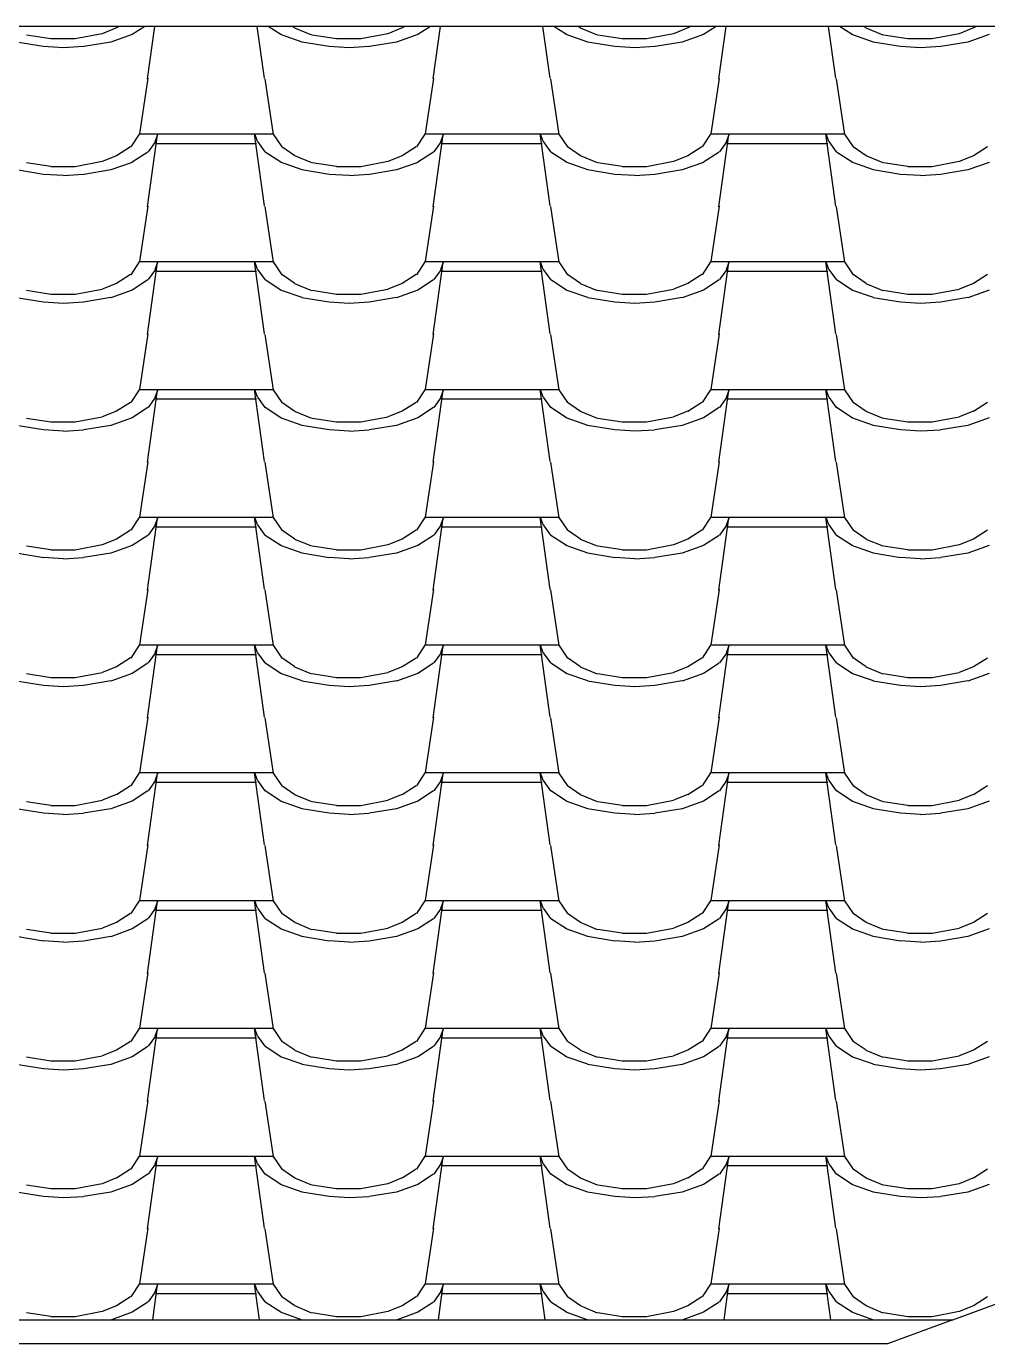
# Model space of a CAD drawing. Header units: millimetres. Extents: x 16028 to 40290, y -14212 to -8511.
# Drawn here: x 19693 to 20590, y -12014 to -10784 of the extents above; entities that cross this region are included whole.
import ezdxf

# ---------------------------------------------------------------- set-up
doc = ezdxf.new("R2010")
doc.units = ezdxf.units.MM
doc.layers.add('A-COB-___-___-EXI', color=250, linetype='Continuous', lineweight=25)

msp = doc.modelspace()

# ---------------------------------------------------------------- linework, layer by layer
at = {"layer": 'A-COB-___-___-EXI', "linetype": 'Continuous'}
for p, q in [((19715.4, -10796.2), (19692.8, -10792.6)), ((19763.5, -10791.5), (19738.1, -10796.2)), ((19776.8, -10785.9), (19763.4, -10791.3)), ((19791.4, -10792.1), (19771.4, -10799.2)), ((19779.2, -10784.5), (19776.7, -10786)), ((19803.2, -10784.5), (19791.5, -10792.1)), ((19812.3, -10784.5), (19805.5, -10833.6)), ((19914.9, -10832.9), (19908.2, -10784.5)), ((19930.2, -10792), (19918.5, -10784.5)), ((19950.1, -10799.2), (19930.1, -10792)), ((19943.3, -10786), (19941, -10784.5)), ((19959.3, -10792.7), (19943.3, -10786.2)), ((19982.1, -10796.2), (19959.5, -10792.6)), ((20030.2, -10791.5), (20004.8, -10796.2)), ((20043.5, -10785.9), (20030.1, -10791.3)), ((20058.1, -10792.1), (20038.1, -10799.2)), ((20045.9, -10784.5), (20043.4, -10786)), ((20069.9, -10784.5), (20058.2, -10792.1)), ((20079.1, -10784.5), (20072.3, -10833.5)), ((20181.6, -10832.9), (20174.9, -10784.5)), ((20196.9, -10792), (20185.2, -10784.5)), ((20216.8, -10799.2), (20196.8, -10792)), ((20210, -10786), (20207.7, -10784.5)), ((20226, -10792.7), (20210, -10786.2)), ((20248.8, -10796.2), (20226.2, -10792.6)), ((20296.9, -10791.5), (20271.5, -10796.2)), ((20310.2, -10785.9), (20296.8, -10791.3)), ((20324.8, -10792.1), (20304.8, -10799.2)), ((20312.6, -10784.5), (20310.1, -10786)), ((20336.6, -10784.5), (20324.9, -10792.1)), ((20345.8, -10784.5), (20339, -10833.5)), ((20448.3, -10832.9), (20441.6, -10784.5)), ((20463.6, -10792), (20451.9, -10784.5)), ((20483.5, -10799.2), (20463.5, -10792)), ((20476.7, -10786), (20474.4, -10784.5)), ((20492.7, -10792.7), (20476.7, -10786.2)), ((20515.5, -10796.2), (20492.9, -10792.6)), ((20563.6, -10791.5), (20538.2, -10796.2)), ((20576.9, -10785.9), (20563.5, -10791.3)), ((20591.5, -10792.1), (20571.5, -10799.2)), ((20579.3, -10784.5), (20576.8, -10786)), ((19708.6, -10803.4), (19683.3, -10799.2)), ((19727.4, -10804.5), (19708.7, -10803.3)), ((19738.1, -10796.2), (19715.4, -10796.2)), ((19746.1, -10803.4), (19727.4, -10804.6)), ((19771.5, -10799.2), (19746.2, -10803.3)), ((19975.3, -10803.4), (19950, -10799.2)), ((19994.1, -10804.5), (19975.4, -10803.3)), ((20004.8, -10796.2), (19982.1, -10796.2)), ((20012.8, -10803.4), (19994.1, -10804.6)), ((20038.2, -10799.2), (20012.9, -10803.3)), ((20242, -10803.4), (20216.7, -10799.2)), ((20260.8, -10804.5), (20242.1, -10803.3)), ((20271.5, -10796.2), (20248.8, -10796.2)), ((20279.5, -10803.4), (20260.8, -10804.6)), ((20304.9, -10799.2), (20279.6, -10803.3)), ((20508.7, -10803.4), (20483.4, -10799.2)), ((20527.5, -10804.5), (20508.8, -10803.3)), ((20538.2, -10796.2), (20515.5, -10796.2)), ((20546.2, -10803.4), (20527.5, -10804.6)), ((20571.6, -10799.2), (20546.3, -10803.3)), ((19806.2, -10832.9), (19798.2, -10884.8)), ((19923.5, -10885.3), (19915.5, -10833.4)), ((20072.9, -10833), (20064.9, -10884.8)), ((20190.2, -10885.3), (20182.2, -10833.4)), ((20339.6, -10833), (20331.6, -10884.9)), ((20456.9, -10885.3), (20448.9, -10833.4)), ((19798.1, -10885.1), (19790.1, -10897)), ((19815.4, -10885.1), (19798.1, -10885.1)), ((19814.9, -10885.4), (19805.5, -10952.8)), ((19813.1, -10892), (19806.4, -10901.6)), ((19815.3, -10885.1), (19812.7, -10892.2)), ((19914.9, -10952.1), (19905.6, -10884.7)), ((19908.6, -10892.1), (19905.9, -10884.9)), ((19923.4, -10885.1), (19906.1, -10885.1)), ((19915.5, -10901.6), (19908.8, -10892.1)), ((19931.5, -10897), (19923.5, -10885.1)), ((20064.8, -10885.1), (20056.8, -10897)), ((20082.1, -10885.1), (20064.8, -10885.1)), ((20081.6, -10885.4), (20072.3, -10952.8)), ((20079.8, -10892), (20073.1, -10901.6)), ((20082, -10885.1), (20079.4, -10892.2)), ((20181.6, -10952.1), (20172.3, -10884.8)), ((20175.3, -10892.1), (20172.6, -10884.9)), ((20190.1, -10885.1), (20172.8, -10885.1)), ((20182.2, -10901.6), (20175.5, -10892.1)), ((20198.1, -10897), (20190.1, -10885.1)), ((20331.5, -10885.1), (20323.5, -10897)), ((20348.8, -10885.1), (20331.5, -10885.1)), ((20348.3, -10885.4), (20339, -10952.8)), ((20346.5, -10892), (20339.8, -10901.6)), ((20348.7, -10885.1), (20346.1, -10892.2)), ((20448.3, -10952.2), (20439, -10884.8)), ((20442, -10892.1), (20439.4, -10884.9)), ((20456.8, -10885.1), (20439.5, -10885.1)), ((20448.9, -10901.6), (20442.2, -10892.1)), ((20464.8, -10897), (20456.8, -10885.1)), ((19776.8, -10905.2), (19763.4, -10910.5)), ((19790, -10896.9), (19776.7, -10905.3)), ((19806.2, -10901.8), (19791.5, -10911.3)), ((19930.2, -10911.3), (19915.5, -10901.8)), ((19943.3, -10905.3), (19931.3, -10897)), ((19959.3, -10912), (19943.3, -10905.4)), ((20043.5, -10905.2), (20030.1, -10910.5)), ((20056.7, -10897), (20043.4, -10905.3)), ((20072.9, -10901.8), (20058.2, -10911.3)), ((20196.9, -10911.3), (20182.2, -10901.8)), ((20210, -10905.3), (20198, -10897)), ((20226, -10912), (20210, -10905.4)), ((20310.2, -10905.2), (20296.8, -10910.6)), ((20323.4, -10897), (20310.1, -10905.3)), ((20339.6, -10901.8), (20324.9, -10911.3)), ((20463.6, -10911.3), (20448.9, -10901.8)), ((20476.7, -10905.3), (20464.7, -10897)), ((20492.7, -10912), (20476.7, -10905.4)), ((20576.9, -10905.2), (20563.5, -10910.6)), ((20590.1, -10897), (20576.8, -10905.3)), ((19708.6, -10922.7), (19683.3, -10918.5)), ((19715.5, -10915.4), (19692.8, -10911.8)), ((19738.1, -10915.5), (19715.4, -10915.5)), ((19763.5, -10910.7), (19738.1, -10915.5)), ((19771.5, -10918.4), (19746.2, -10922.6)), ((19791.4, -10911.4), (19771.4, -10918.5)), ((19950.1, -10918.4), (19930.1, -10911.3)), ((19975.3, -10922.7), (19950, -10918.5)), ((19982.1, -10915.4), (19959.5, -10911.8)), ((20004.8, -10915.5), (19982.1, -10915.5)), ((20030.2, -10910.7), (20004.8, -10915.5)), ((20038.2, -10918.4), (20012.9, -10922.6)), ((20058.1, -10911.4), (20038.1, -10918.5)), ((20216.8, -10918.4), (20196.8, -10911.3)), ((20242, -10922.7), (20216.7, -10918.5)), ((20248.8, -10915.4), (20226.2, -10911.8)), ((20271.5, -10915.5), (20248.8, -10915.5)), ((20296.9, -10910.7), (20271.5, -10915.5)), ((20304.9, -10918.4), (20279.5, -10922.6)), ((20324.8, -10911.4), (20304.8, -10918.5)), ((20483.5, -10918.4), (20463.5, -10911.3)), ((20508.7, -10922.7), (20483.4, -10918.5)), ((20515.5, -10915.4), (20492.9, -10911.9)), ((20538.2, -10915.5), (20515.5, -10915.5)), ((20563.6, -10910.7), (20538.2, -10915.5)), ((20571.6, -10918.4), (20546.2, -10922.6)), ((20591.5, -10911.4), (20571.5, -10918.5)), ((19727.4, -10923.8), (19708.7, -10922.6)), ((19746.1, -10922.7), (19727.4, -10923.9)), ((19994.1, -10923.8), (19975.4, -10922.6)), ((20012.8, -10922.7), (19994.1, -10923.9)), ((20260.8, -10923.8), (20242.1, -10922.6)), ((20279.5, -10922.7), (20260.8, -10923.9)), ((20527.5, -10923.8), (20508.8, -10922.6)), ((20546.2, -10922.7), (20527.5, -10923.9)), ((19806.2, -10952.2), (19798.2, -11004.1)), ((19923.5, -11004.6), (19915.5, -10952.7)), ((20072.9, -10952.2), (20064.9, -11004.1)), ((20190.2, -11004.6), (20182.2, -10952.7)), ((20339.6, -10952.2), (20331.6, -11004.1)), ((20456.9, -11004.6), (20448.9, -10952.7)), ((19798.1, -11004.3), (19790.1, -11016.3)), ((19815.4, -11004.4), (19798.1, -11004.4)), ((19814.9, -11004.7), (19805.5, -11072.1)), ((19815.3, -11004.4), (19812.7, -11011.5)), ((19914.9, -11071.4), (19905.6, -11004)), ((19908.6, -11011.4), (19905.9, -11004.2)), ((19923.4, -11004.4), (19906.1, -11004.4)), ((19931.5, -11016.3), (19923.5, -11004.4)), ((20064.8, -11004.3), (20056.8, -11016.3)), ((20082.1, -11004.4), (20064.8, -11004.4)), ((20081.6, -11004.7), (20072.3, -11072.1)), ((20082, -11004.4), (20079.4, -11011.5)), ((20181.6, -11071.4), (20172.3, -11004)), ((20175.3, -11011.4), (20172.6, -11004.2)), ((20190.1, -11004.4), (20172.8, -11004.4)), ((20198.2, -11016.3), (20190.1, -11004.4)), ((20331.5, -11004.3), (20323.5, -11016.3)), ((20348.8, -11004.4), (20331.5, -11004.4)), ((20348.3, -11004.7), (20339, -11072.1)), ((20348.7, -11004.4), (20346.1, -11011.5)), ((20448.3, -11071.4), (20439, -11004)), ((20442, -11011.4), (20439.4, -11004.2)), ((20456.8, -11004.4), (20439.5, -11004.4)), ((20464.8, -11016.3), (20456.8, -11004.4)), ((19790, -11016.2), (19776.7, -11024.6)), ((19813.1, -11011.3), (19806.4, -11020.8)), ((19915.5, -11020.9), (19908.9, -11011.4)), ((19943.3, -11024.6), (19931.3, -11016.2)), ((20056.7, -11016.2), (20043.4, -11024.6)), ((20079.8, -11011.3), (20073.1, -11020.8)), ((20182.2, -11020.9), (20175.5, -11011.4)), ((20210, -11024.6), (20198, -11016.2)), ((20323.4, -11016.2), (20310.1, -11024.6)), ((20346.5, -11011.3), (20339.8, -11020.9)), ((20448.9, -11020.9), (20442.2, -11011.4)), ((20476.7, -11024.6), (20464.7, -11016.2)), ((20590.1, -11016.2), (20576.8, -11024.6)), ((19776.8, -11024.4), (19763.4, -11029.8)), ((19806.2, -11021.1), (19791.5, -11030.6)), ((19930.2, -11030.6), (19915.5, -11021)), ((19959.3, -11031.3), (19943.3, -11024.7)), ((20043.5, -11024.5), (20030.1, -11029.8)), ((20072.9, -11021.1), (20058.2, -11030.6)), ((20196.9, -11030.6), (20182.2, -11021)), ((20226, -11031.3), (20210, -11024.7)), ((20310.2, -11024.5), (20296.8, -11029.8)), ((20339.6, -11021.1), (20324.9, -11030.6)), ((20463.6, -11030.6), (20448.9, -11021)), ((20492.7, -11031.3), (20476.7, -11024.7)), ((20576.9, -11024.5), (20563.5, -11029.8)), ((19708.6, -11041.9), (19683.3, -11037.8)), ((19715.5, -11034.7), (19692.8, -11031.1)), ((19738.1, -11034.8), (19715.4, -11034.8)), ((19763.5, -11030), (19738.1, -11034.8)), ((19771.5, -11037.7), (19746.1, -11041.9)), ((19791.4, -11030.6), (19771.4, -11037.8)), ((19950.1, -11037.7), (19930.1, -11030.6)), ((19975.3, -11041.9), (19950, -11037.8)), ((19982.2, -11034.7), (19959.5, -11031.1)), ((20004.8, -11034.8), (19982.1, -11034.8)), ((20030.2, -11030), (20004.8, -11034.8)), ((20038.2, -11037.7), (20012.8, -11041.9)), ((20058.1, -11030.6), (20038.1, -11037.8)), ((20216.8, -11037.7), (20196.8, -11030.6)), ((20242, -11041.9), (20216.7, -11037.8)), ((20248.9, -11034.7), (20226.2, -11031.1)), ((20271.5, -11034.8), (20248.8, -11034.8)), ((20296.9, -11030), (20271.5, -11034.8)), ((20304.9, -11037.7), (20279.5, -11041.9)), ((20324.8, -11030.6), (20304.8, -11037.8)), ((20483.5, -11037.7), (20463.5, -11030.6)), ((20508.7, -11041.9), (20483.4, -11037.8)), ((20515.6, -11034.7), (20492.9, -11031.1)), ((20538.2, -11034.8), (20515.5, -11034.8)), ((20563.5, -11030), (20538.2, -11034.8)), ((20571.6, -11037.7), (20546.2, -11041.9)), ((20591.5, -11030.6), (20571.5, -11037.8)), ((19727.4, -11043.1), (19708.7, -11041.9)), ((19746.1, -11042), (19727.4, -11043.2)), ((19994.1, -11043.1), (19975.4, -11041.9)), ((20012.8, -11042), (19994.1, -11043.2)), ((20260.8, -11043.1), (20242.1, -11041.9)), ((20279.5, -11042), (20260.8, -11043.2)), ((20527.5, -11043.1), (20508.8, -11041.9)), ((20546.2, -11042), (20527.5, -11043.2)), ((19806.2, -11071.5), (19798.2, -11123.4)), ((19923.5, -11123.9), (19915.5, -11072)), ((20072.9, -11071.5), (20064.9, -11123.4)), ((20190.2, -11123.9), (20182.2, -11072)), ((20339.6, -11071.5), (20331.6, -11123.4)), ((20456.9, -11123.9), (20448.9, -11072)), ((19798.1, -11123.6), (19790.1, -11135.5)), ((19815.4, -11123.6), (19798.1, -11123.6)), ((19814.9, -11124), (19805.5, -11191.4)), ((19815.3, -11123.6), (19812.7, -11130.8)), ((19914.9, -11190.7), (19905.6, -11123.3)), ((19908.6, -11130.6), (19905.9, -11123.5)), ((19923.4, -11123.6), (19906.1, -11123.6)), ((19931.5, -11135.6), (19923.5, -11123.7)), ((20064.8, -11123.6), (20056.8, -11135.5)), ((20082.1, -11123.6), (20064.8, -11123.6)), ((20081.6, -11124), (20072.3, -11191.4)), ((20082, -11123.6), (20079.4, -11130.8)), ((20181.6, -11190.7), (20172.3, -11123.3)), ((20175.3, -11130.6), (20172.6, -11123.5)), ((20190.1, -11123.6), (20172.8, -11123.6)), ((20198.2, -11135.6), (20190.2, -11123.7)), ((20331.5, -11123.6), (20323.5, -11135.5)), ((20348.8, -11123.6), (20331.5, -11123.6)), ((20348.3, -11124), (20339, -11191.3)), ((20348.7, -11123.6), (20346.1, -11130.8)), ((20448.3, -11190.7), (20439, -11123.3)), ((20442, -11130.6), (20439.4, -11123.5)), ((20456.8, -11123.6), (20439.5, -11123.6)), ((20464.9, -11135.6), (20456.8, -11123.7)), ((19790, -11135.5), (19776.7, -11143.8)), ((19813.1, -11130.6), (19806.4, -11140.1)), ((19915.5, -11140.2), (19908.9, -11130.6)), ((19943.3, -11143.9), (19931.3, -11135.5)), ((20056.7, -11135.5), (20043.4, -11143.8)), ((20079.8, -11130.6), (20073.1, -11140.1)), ((20182.2, -11140.2), (20175.5, -11130.6)), ((20210, -11143.9), (20198, -11135.5)), ((20323.4, -11135.5), (20310.1, -11143.9)), ((20346.5, -11130.6), (20339.8, -11140.1)), ((20448.9, -11140.2), (20442.2, -11130.6)), ((20476.7, -11143.9), (20464.7, -11135.5)), ((20590.1, -11135.5), (20576.8, -11143.9)), ((19715.5, -11154), (19692.8, -11150.4)), ((19763.5, -11149.3), (19738.1, -11154)), ((19776.8, -11143.7), (19763.4, -11149.1)), ((19791.4, -11149.9), (19771.4, -11157.1)), ((19806.2, -11140.3), (19791.5, -11149.9)), ((19930.2, -11149.9), (19915.5, -11140.3)), ((19950.1, -11157), (19930.1, -11149.8)), ((19959.3, -11150.6), (19943.3, -11144)), ((19982.2, -11154), (19959.5, -11150.4)), ((20030.1, -11149.3), (20004.8, -11154)), ((20043.5, -11143.7), (20030.1, -11149.1)), ((20058.1, -11149.9), (20038.1, -11157.1)), ((20072.9, -11140.3), (20058.2, -11149.9)), ((20196.9, -11149.9), (20182.2, -11140.3)), ((20216.8, -11157), (20196.8, -11149.8)), ((20226, -11150.5), (20210, -11144)), ((20248.9, -11154), (20226.2, -11150.4)), ((20296.8, -11149.3), (20271.5, -11154)), ((20310.2, -11143.7), (20296.8, -11149.1)), ((20324.8, -11149.9), (20304.8, -11157.1)), ((20339.6, -11140.3), (20324.9, -11149.9)), ((20463.6, -11149.9), (20448.9, -11140.3)), ((20483.5, -11157), (20463.5, -11149.8)), ((20492.7, -11150.5), (20476.7, -11144)), ((20515.6, -11154), (20492.9, -11150.4)), ((20563.5, -11149.3), (20538.2, -11154)), ((20576.9, -11143.7), (20563.5, -11149.1)), ((20591.5, -11149.9), (20571.5, -11157.1)), ((19708.6, -11161.2), (19683.3, -11157)), ((19727.4, -11162.3), (19708.7, -11161.1)), ((19738.1, -11154), (19715.4, -11154)), ((19746.1, -11161.3), (19727.4, -11162.5)), ((19771.5, -11157), (19746.1, -11161.2)), ((19975.3, -11161.2), (19950, -11157)), ((19994.1, -11162.3), (19975.4, -11161.1)), ((20004.8, -11154), (19982.1, -11154)), ((20012.8, -11161.3), (19994.1, -11162.5)), ((20038.2, -11157), (20012.8, -11161.2)), ((20242, -11161.2), (20216.7, -11157)), ((20260.8, -11162.3), (20242.1, -11161.1)), ((20271.5, -11154), (20248.8, -11154)), ((20279.5, -11161.3), (20260.8, -11162.4)), ((20304.9, -11157), (20279.5, -11161.2)), ((20508.7, -11161.2), (20483.4, -11157)), ((20527.5, -11162.3), (20508.8, -11161.1)), ((20538.2, -11154), (20515.5, -11154)), ((20546.2, -11161.3), (20527.5, -11162.4)), ((20571.6, -11157), (20546.2, -11161.2)), ((19806.2, -11190.8), (19798.2, -11242.7)), ((19923.5, -11243.1), (19915.5, -11191.3)), ((20072.9, -11190.8), (20064.9, -11242.7)), ((20190.2, -11243.1), (20182.2, -11191.3)), ((20339.6, -11190.8), (20331.6, -11242.7)), ((20456.9, -11243.1), (20448.9, -11191.2)), ((19798.1, -11242.9), (19790.1, -11254.8)), ((19815.4, -11242.9), (19798.1, -11242.9)), ((19814.9, -11243.3), (19805.6, -11310.6)), ((19813.1, -11249.8), (19806.4, -11259.4)), ((19815.3, -11242.9), (19812.7, -11250.1)), ((19914.9, -11309.9), (19905.6, -11242.6)), ((19908.6, -11249.9), (19905.9, -11242.7)), ((19923.4, -11242.9), (19906.1, -11242.9)), ((19915.5, -11259.4), (19908.9, -11249.9)), ((19931.5, -11254.8), (19923.5, -11242.9)), ((20064.8, -11242.9), (20056.8, -11254.8)), ((20082.1, -11242.9), (20064.8, -11242.9)), ((20081.6, -11243.2), (20072.3, -11310.6)), ((20079.8, -11249.9), (20073.1, -11259.4)), ((20082, -11242.9), (20079.4, -11250.1)), ((20181.6, -11310), (20172.3, -11242.6)), ((20175.3, -11249.9), (20172.6, -11242.8)), ((20190.1, -11242.9), (20172.8, -11242.9)), ((20182.2, -11259.5), (20175.6, -11249.9)), ((20198.2, -11254.8), (20190.2, -11242.9)), ((20331.5, -11242.9), (20323.5, -11254.8)), ((20348.8, -11242.9), (20331.5, -11242.9)), ((20348.3, -11243.2), (20339, -11310.6)), ((20346.5, -11249.9), (20339.8, -11259.4)), ((20348.7, -11242.9), (20346.1, -11250.1)), ((20448.3, -11310), (20439, -11242.6)), ((20442, -11249.9), (20439.4, -11242.8)), ((20456.8, -11242.9), (20439.5, -11242.9)), ((20448.9, -11259.5), (20442.2, -11249.9)), ((20464.9, -11254.8), (20456.9, -11242.9)), ((19776.8, -11263), (19763.4, -11268.4)), ((19790, -11254.8), (19776.7, -11263.1)), ((19806.2, -11259.6), (19791.5, -11269.2)), ((19930.2, -11269.1), (19915.5, -11259.6)), ((19943.3, -11263.1), (19931.3, -11254.8)), ((20043.5, -11263), (20030.1, -11268.4)), ((20056.7, -11254.8), (20043.4, -11263.1)), ((20072.9, -11259.6), (20058.2, -11269.2)), ((20196.9, -11269.1), (20182.2, -11259.6)), ((20210, -11263.1), (20198, -11254.8)), ((20310.2, -11263), (20296.8, -11268.4)), ((20323.4, -11254.8), (20310.1, -11263.1)), ((20339.6, -11259.6), (20324.9, -11269.2)), ((20463.6, -11269.1), (20448.9, -11259.6)), ((20476.7, -11263.1), (20464.7, -11254.8)), ((20576.9, -11263), (20563.5, -11268.4)), ((20590.1, -11254.8), (20576.8, -11263.1)), ((19715.5, -11273.2), (19692.8, -11269.7)), ((19738.1, -11273.3), (19715.4, -11273.3)), ((19763.4, -11268.5), (19738.1, -11273.3)), ((19791.4, -11269.2), (19771.4, -11276.3)), ((19950.1, -11276.3), (19930.1, -11269.1)), ((19959.2, -11269.8), (19943.2, -11263.3)), ((19982.2, -11273.2), (19959.5, -11269.7)), ((20004.8, -11273.3), (19982.1, -11273.3)), ((20030.1, -11268.5), (20004.8, -11273.3)), ((20058.1, -11269.2), (20038.1, -11276.3)), ((20216.8, -11276.3), (20196.8, -11269.1)), ((20226, -11269.8), (20210, -11263.3)), ((20248.9, -11273.2), (20226.2, -11269.7)), ((20271.5, -11273.3), (20248.8, -11273.3)), ((20296.8, -11268.5), (20271.5, -11273.3)), ((20324.8, -11269.2), (20304.8, -11276.3)), ((20483.5, -11276.3), (20463.5, -11269.1)), ((20492.7, -11269.8), (20476.7, -11263.3)), ((20515.6, -11273.2), (20492.9, -11269.7)), ((20538.2, -11273.3), (20515.5, -11273.3)), ((20563.5, -11268.5), (20538.2, -11273.3)), ((20591.5, -11269.2), (20571.5, -11276.3)), ((19708.6, -11280.5), (19683.3, -11276.3)), ((19727.4, -11281.6), (19708.7, -11280.4)), ((19746.1, -11280.5), (19727.4, -11281.7)), ((19771.5, -11276.3), (19746.1, -11280.4)), ((19975.3, -11280.5), (19950, -11276.3)), ((19994.1, -11281.6), (19975.4, -11280.4)), ((20012.8, -11280.5), (19994.1, -11281.7)), ((20038.2, -11276.3), (20012.8, -11280.4)), ((20242, -11280.5), (20216.7, -11276.3)), ((20260.8, -11281.6), (20242.1, -11280.4)), ((20279.5, -11280.5), (20260.8, -11281.7)), ((20304.9, -11276.3), (20279.5, -11280.4)), ((20508.7, -11280.5), (20483.4, -11276.3)), ((20527.5, -11281.6), (20508.8, -11280.4)), ((20546.1, -11280.5), (20527.5, -11281.7)), ((20571.5, -11276.3), (20546.2, -11280.4)), ((19806.2, -11310), (19798.2, -11361.9)), ((19923.5, -11362.4), (19915.5, -11310.5)), ((20072.9, -11310), (20064.9, -11361.9)), ((20190.2, -11362.4), (20182.2, -11310.5)), ((20339.6, -11310.1), (20331.6, -11361.9)), ((20456.9, -11362.4), (20448.9, -11310.5)), ((19798.1, -11362.1), (19790.1, -11374.1)), ((19815.4, -11362.2), (19798.1, -11362.2)), ((19814.9, -11362.5), (19805.6, -11429.9)), ((19813.1, -11369.1), (19806.4, -11378.7)), ((19815.3, -11362.2), (19812.7, -11369.3)), ((19914.9, -11429.2), (19905.6, -11361.8)), ((19908.6, -11369.2), (19905.9, -11362)), ((19923.4, -11362.2), (19906.1, -11362.2)), ((19915.5, -11378.7), (19908.9, -11369.2)), ((19931.5, -11374.1), (19923.5, -11362.2)), ((20064.8, -11362.1), (20056.8, -11374.1)), ((20082.1, -11362.2), (20064.8, -11362.2)), ((20081.6, -11362.5), (20072.3, -11429.9)), ((20079.8, -11369.1), (20073.1, -11378.7)), ((20082, -11362.2), (20079.4, -11369.3)), ((20181.6, -11429.2), (20172.3, -11361.8)), ((20175.3, -11369.2), (20172.6, -11362)), ((20190.1, -11362.2), (20172.8, -11362.2)), ((20182.2, -11378.7), (20175.6, -11369.2)), ((20198.2, -11374.1), (20190.2, -11362.2)), ((20331.5, -11362.1), (20323.5, -11374.1)), ((20348.8, -11362.2), (20331.5, -11362.2)), ((20348.3, -11362.5), (20339, -11429.9)), ((20346.5, -11369.1), (20339.8, -11378.7)), ((20348.7, -11362.2), (20346.1, -11369.3)), ((20448.3, -11429.2), (20439, -11361.8)), ((20442, -11369.2), (20439.3, -11362)), ((20456.8, -11362.2), (20439.5, -11362.2)), ((20448.9, -11378.7), (20442.2, -11369.2)), ((20464.9, -11374.1), (20456.9, -11362.2)), ((19776.8, -11382.3), (19763.4, -11387.6)), ((19790, -11374), (19776.7, -11382.4)), ((19806.2, -11378.9), (19791.5, -11388.4)), ((19930.2, -11388.4), (19915.5, -11378.9)), ((19943.3, -11382.4), (19931.3, -11374)), ((19959.2, -11389.1), (19943.2, -11382.5)), ((20043.5, -11382.3), (20030.1, -11387.7)), ((20056.7, -11374.1), (20043.4, -11382.4)), ((20072.9, -11378.9), (20058.2, -11388.4)), ((20196.9, -11388.4), (20182.2, -11378.9)), ((20210, -11382.4), (20198, -11374)), ((20225.9, -11389.1), (20209.9, -11382.5)), ((20310.2, -11382.3), (20296.8, -11387.7)), ((20323.4, -11374.1), (20310.1, -11382.4)), ((20339.6, -11378.9), (20324.9, -11388.4)), ((20463.6, -11388.4), (20448.9, -11378.9)), ((20476.7, -11382.4), (20464.7, -11374)), ((20492.7, -11389.1), (20476.6, -11382.5)), ((20576.9, -11382.3), (20563.5, -11387.7)), ((20590.1, -11374.1), (20576.8, -11382.4)), ((19708.6, -11399.8), (19683.3, -11395.6)), ((19715.5, -11392.5), (19692.8, -11388.9)), ((19738.1, -11392.6), (19715.4, -11392.6)), ((19763.4, -11387.8), (19738.1, -11392.6)), ((19771.4, -11395.5), (19746.1, -11399.7)), ((19791.4, -11388.5), (19771.4, -11395.6)), ((19950.1, -11395.5), (19930.1, -11388.4)), ((19975.3, -11399.8), (19950, -11395.6)), ((19982.2, -11392.5), (19959.5, -11388.9)), ((20004.8, -11392.6), (19982.1, -11392.6)), ((20030.1, -11387.8), (20004.8, -11392.6)), ((20038.1, -11395.5), (20012.8, -11399.7)), ((20058.1, -11388.4), (20038.1, -11395.6)), ((20216.8, -11395.5), (20196.8, -11388.4)), ((20242, -11399.8), (20216.7, -11395.6)), ((20248.9, -11392.5), (20226.2, -11388.9)), ((20271.5, -11392.6), (20248.8, -11392.6)), ((20296.8, -11387.8), (20271.5, -11392.6)), ((20304.8, -11395.5), (20279.5, -11399.7)), ((20324.8, -11388.4), (20304.8, -11395.6)), ((20483.5, -11395.5), (20463.5, -11388.4)), ((20508.7, -11399.8), (20483.4, -11395.6)), ((20515.6, -11392.5), (20492.9, -11388.9)), ((20538.2, -11392.6), (20515.5, -11392.6)), ((20563.5, -11387.8), (20538.2, -11392.6)), ((20571.5, -11395.5), (20546.2, -11399.7)), ((20591.5, -11388.4), (20571.5, -11395.6)), ((19727.4, -11400.9), (19708.7, -11399.7)), ((19746, -11399.8), (19727.4, -11401)), ((19994.1, -11400.9), (19975.4, -11399.7)), ((20012.7, -11399.8), (19994.1, -11401)), ((20260.8, -11400.9), (20242.1, -11399.7)), ((20279.4, -11399.8), (20260.8, -11401)), ((20527.5, -11400.9), (20508.8, -11399.7)), ((20546.1, -11399.8), (20527.5, -11401)), ((19806.2, -11429.3), (19798.2, -11481.2)), ((19923.5, -11481.7), (19915.5, -11429.8)), ((20072.9, -11429.3), (20064.9, -11481.2)), ((20190.2, -11481.7), (20182.2, -11429.8)), ((20339.6, -11429.3), (20331.6, -11481.2)), ((20456.9, -11481.7), (20448.9, -11429.8)), ((19798.1, -11481.4), (19790.1, -11493.3)), ((19815.4, -11481.4), (19798.1, -11481.4)), ((19814.9, -11481.8), (19805.6, -11549.2)), ((19815.3, -11481.4), (19812.7, -11488.6)), ((19914.9, -11548.5), (19905.6, -11481.1)), ((19908.6, -11488.4), (19905.9, -11481.3)), ((19923.4, -11481.4), (19906.1, -11481.4)), ((19931.5, -11493.4), (19923.5, -11481.5)), ((20064.8, -11481.4), (20056.8, -11493.3)), ((20082.1, -11481.4), (20064.8, -11481.4)), ((20081.6, -11481.8), (20072.3, -11549.2)), ((20082, -11481.4), (20079.4, -11488.6)), ((20181.6, -11548.5), (20172.3, -11481.1)), ((20175.3, -11488.5), (20172.6, -11481.3)), ((20190.1, -11481.4), (20172.8, -11481.4)), ((20198.2, -11493.4), (20190.2, -11481.5)), ((20331.5, -11481.4), (20323.5, -11493.3)), ((20348.8, -11481.4), (20331.5, -11481.4)), ((20348.3, -11481.8), (20339, -11549.2)), ((20348.7, -11481.4), (20346.1, -11488.6)), ((20448.3, -11548.5), (20439, -11481.1)), ((20442, -11488.5), (20439.3, -11481.3)), ((20456.8, -11481.4), (20439.5, -11481.4)), ((20464.9, -11493.4), (20456.9, -11481.5)), ((19790, -11493.3), (19776.7, -11501.7)), ((19813.1, -11488.4), (19806.4, -11497.9)), ((19915.5, -11498), (19908.9, -11488.4)), ((19943.3, -11501.7), (19931.3, -11493.3)), ((20056.7, -11493.3), (20043.4, -11501.7)), ((20079.8, -11488.4), (20073.1, -11497.9)), ((20182.2, -11498), (20175.6, -11488.5)), ((20210, -11501.7), (20198, -11493.3)), ((20323.4, -11493.3), (20310.1, -11501.7)), ((20346.4, -11488.4), (20339.8, -11498)), ((20448.9, -11498), (20442.2, -11488.5)), ((20476.7, -11501.7), (20464.7, -11493.3)), ((20590.1, -11493.3), (20576.8, -11501.7)), ((19715.5, -11511.8), (19692.8, -11508.2)), ((19763.4, -11507.1), (19738.1, -11511.9)), ((19776.8, -11501.6), (19763.4, -11506.9)), ((19791.4, -11507.7), (19771.4, -11514.9)), ((19806.2, -11498.2), (19791.5, -11507.7)), ((19930.2, -11507.7), (19915.5, -11498.1)), ((19950.1, -11514.8), (19930.1, -11507.6)), ((19959.2, -11508.4), (19943.2, -11501.8)), ((19982.2, -11511.8), (19959.5, -11508.2)), ((20030.1, -11507.1), (20004.8, -11511.9)), ((20043.5, -11501.6), (20030.1, -11506.9)), ((20058.1, -11507.7), (20038.1, -11514.9)), ((20072.9, -11498.2), (20058.2, -11507.7)), ((20196.9, -11507.7), (20182.2, -11498.1)), ((20216.8, -11514.8), (20196.8, -11507.6)), ((20225.9, -11508.4), (20209.9, -11501.8)), ((20248.9, -11511.8), (20226.2, -11508.2)), ((20296.8, -11507.1), (20271.5, -11511.9)), ((20310.2, -11501.6), (20296.8, -11506.9)), ((20324.8, -11507.7), (20304.8, -11514.9)), ((20339.6, -11498.2), (20324.9, -11507.7)), ((20463.6, -11507.7), (20448.9, -11498.1)), ((20483.5, -11514.8), (20463.5, -11507.6)), ((20492.6, -11508.4), (20476.6, -11501.8)), ((20515.6, -11511.8), (20492.9, -11508.2)), ((20563.5, -11507.1), (20538.2, -11511.9)), ((20576.8, -11501.6), (20563.5, -11506.9)), ((20591.5, -11507.7), (20571.5, -11514.9)), ((19708.6, -11519), (19683.2, -11514.9)), ((19727.4, -11520.1), (19708.7, -11518.9)), ((19738.1, -11511.9), (19715.4, -11511.9)), ((19746, -11519.1), (19727.4, -11520.3)), ((19771.4, -11514.8), (19746.1, -11519)), ((19975.3, -11519), (19950, -11514.9)), ((19994.1, -11520.1), (19975.4, -11518.9)), ((20004.8, -11511.9), (19982.1, -11511.9)), ((20012.7, -11519.1), (19994.1, -11520.3)), ((20038.1, -11514.8), (20012.8, -11519)), ((20242, -11519), (20216.7, -11514.9)), ((20260.8, -11520.1), (20242.1, -11518.9)), ((20271.5, -11511.9), (20248.8, -11511.9)), ((20279.4, -11519.1), (20260.8, -11520.3)), ((20304.8, -11514.8), (20279.5, -11519)), ((20508.7, -11519), (20483.4, -11514.9)), ((20527.5, -11520.1), (20508.8, -11518.9)), ((20538.2, -11511.9), (20515.5, -11511.9)), ((20546.1, -11519.1), (20527.5, -11520.3)), ((20571.5, -11514.8), (20546.2, -11519)), ((19806.2, -11548.6), (19798.2, -11600.5)), ((19923.5, -11601), (19915.5, -11549.1)), ((20072.9, -11548.6), (20064.9, -11600.5)), ((20190.2, -11601), (20182.2, -11549.1)), ((20339.6, -11548.6), (20331.6, -11600.5)), ((20456.9, -11600.9), (20448.9, -11549.1)), ((19798.1, -11600.7), (19790.1, -11612.6)), ((19815.4, -11600.7), (19798.1, -11600.7)), ((19814.9, -11601.1), (19805.6, -11668.5)), ((19815.3, -11600.7), (19812.7, -11607.9)), ((19914.9, -11667.8), (19905.6, -11600.4)), ((19908.6, -11607.7), (19905.9, -11600.6)), ((19923.4, -11600.7), (19906.1, -11600.7)), ((19931.5, -11612.7), (19923.5, -11600.7)), ((20064.8, -11600.7), (20056.8, -11612.6)), ((20082.1, -11600.7), (20064.8, -11600.7)), ((20081.6, -11601.1), (20072.3, -11668.4)), ((20082, -11600.7), (20079.4, -11607.9)), ((20181.6, -11667.8), (20172.3, -11600.4)), ((20175.3, -11607.7), (20172.6, -11600.6)), ((20190.1, -11600.7), (20172.8, -11600.7)), ((20198.2, -11612.7), (20190.2, -11600.7)), ((20331.5, -11600.7), (20323.5, -11612.6)), ((20348.8, -11600.7), (20331.5, -11600.7)), ((20348.3, -11601), (20339, -11668.4)), ((20348.7, -11600.7), (20346.1, -11607.9)), ((20448.3, -11667.8), (20439, -11600.4)), ((20442, -11607.7), (20439.3, -11600.6)), ((20456.8, -11600.7), (20439.5, -11600.7)), ((20464.9, -11612.7), (20456.9, -11600.7)), ((19790, -11612.6), (19776.7, -11620.9)), ((19806.2, -11617.4), (19791.5, -11627)), ((19813.1, -11607.7), (19806.4, -11617.2)), ((19915.5, -11617.3), (19908.9, -11607.7)), ((19930.2, -11627), (19915.5, -11617.4)), ((19943.3, -11620.9), (19931.3, -11612.6)), ((20056.7, -11612.6), (20043.4, -11620.9)), ((20072.9, -11617.4), (20058.2, -11627)), ((20079.8, -11607.7), (20073.1, -11617.2)), ((20182.2, -11617.3), (20175.6, -11607.7)), ((20196.9, -11627), (20182.2, -11617.4)), ((20210, -11620.9), (20198, -11612.6)), ((20323.4, -11612.6), (20310.1, -11621)), ((20339.6, -11617.4), (20324.9, -11627)), ((20346.4, -11607.7), (20339.8, -11617.2)), ((20448.9, -11617.3), (20442.3, -11607.7)), ((20463.6, -11627), (20448.9, -11617.4)), ((20476.7, -11620.9), (20464.7, -11612.6)), ((20590.1, -11612.6), (20576.8, -11621)), ((19715.5, -11631), (19692.8, -11627.5)), ((19738.1, -11631.1), (19715.4, -11631.1)), ((19763.4, -11626.4), (19738.1, -11631.1)), ((19776.8, -11620.8), (19763.4, -11626.2)), ((19791.4, -11627), (19771.4, -11634.2)), ((19950.1, -11634.1), (19930.1, -11626.9)), ((19959.2, -11627.7), (19943.2, -11621.1)), ((19982.2, -11631), (19959.5, -11627.5)), ((20004.8, -11631.1), (19982.1, -11631.1)), ((20030.1, -11626.4), (20004.8, -11631.1)), ((20043.4, -11620.8), (20030.1, -11626.2)), ((20058.1, -11627), (20038.1, -11634.1)), ((20216.8, -11634.1), (20196.8, -11626.9)), ((20225.9, -11627.7), (20209.9, -11621.1)), ((20248.9, -11631), (20226.2, -11627.5)), ((20271.5, -11631.1), (20248.8, -11631.1)), ((20296.8, -11626.4), (20271.5, -11631.1)), ((20310.1, -11620.8), (20296.8, -11626.2)), ((20324.8, -11627), (20304.8, -11634.1)), ((20483.5, -11634.1), (20463.5, -11626.9)), ((20492.6, -11627.6), (20476.6, -11621.1)), ((20515.6, -11631), (20492.9, -11627.5)), ((20538.2, -11631.1), (20515.5, -11631.1)), ((20563.5, -11626.4), (20538.2, -11631.1)), ((20576.8, -11620.9), (20563.5, -11626.2)), ((20591.5, -11627), (20571.5, -11634.1)), ((19708.6, -11638.3), (19683.2, -11634.1)), ((19727.4, -11639.4), (19708.7, -11638.2)), ((19746, -11638.3), (19727.4, -11639.5)), ((19771.4, -11634.1), (19746.1, -11638.3)), ((19975.3, -11638.3), (19949.9, -11634.1)), ((19994.1, -11639.4), (19975.4, -11638.2)), ((20012.7, -11638.3), (19994.1, -11639.5)), ((20038.1, -11634.1), (20012.8, -11638.3)), ((20242, -11638.3), (20216.6, -11634.1)), ((20260.8, -11639.4), (20242.1, -11638.2)), ((20279.4, -11638.3), (20260.8, -11639.5)), ((20304.8, -11634.1), (20279.5, -11638.3)), ((20508.7, -11638.3), (20483.3, -11634.1)), ((20527.5, -11639.4), (20508.8, -11638.2)), ((20546.1, -11638.3), (20527.5, -11639.5)), ((20571.5, -11634.1), (20546.2, -11638.3)), ((19806.2, -11667.9), (19798.2, -11719.7)), ((19923.5, -11720.2), (19915.5, -11668.3)), ((20072.9, -11667.9), (20064.9, -11719.7)), ((20190.2, -11720.2), (20182.2, -11668.3)), ((20339.6, -11667.9), (20331.6, -11719.8)), ((20456.9, -11720.2), (20448.9, -11668.3)), ((19798.1, -11720), (19790.1, -11731.9)), ((19815.4, -11720), (19798.1, -11720)), ((19814.9, -11720.3), (19805.6, -11787.7)), ((19813.1, -11726.9), (19806.4, -11736.5)), ((19815.3, -11720), (19812.7, -11727.1)), ((19914.9, -11787), (19905.6, -11719.6)), ((19908.6, -11727), (19905.9, -11719.8)), ((19923.4, -11720), (19906.1, -11720)), ((19915.5, -11736.5), (19908.9, -11727)), ((19931.5, -11731.9), (19923.5, -11720)), ((20064.8, -11720), (20056.8, -11731.9)), ((20082.1, -11720), (20064.8, -11720)), ((20081.6, -11720.3), (20072.3, -11787.7)), ((20079.7, -11726.9), (20073.1, -11736.5)), ((20082, -11720), (20079.4, -11727.1)), ((20181.6, -11787), (20172.3, -11719.7)), ((20175.3, -11727), (20172.6, -11719.8)), ((20190.1, -11720), (20172.8, -11720)), ((20182.2, -11736.5), (20175.6, -11727)), ((20198.2, -11731.9), (20190.2, -11720)), ((20331.5, -11720), (20323.5, -11731.9)), ((20348.8, -11720), (20331.5, -11720)), ((20348.3, -11720.3), (20339, -11787.7)), ((20346.4, -11727), (20339.8, -11736.5)), ((20348.7, -11720), (20346.1, -11727.1)), ((20448.3, -11787.1), (20439, -11719.7)), ((20442, -11727), (20439.3, -11719.8)), ((20456.8, -11720), (20439.5, -11720)), ((20448.9, -11736.5), (20442.3, -11727)), ((20464.9, -11731.9), (20456.9, -11720)), ((19776.7, -11740.1), (19763.4, -11745.5)), ((19790, -11731.9), (19776.7, -11740.2)), ((19806.2, -11736.7), (19791.5, -11746.2)), ((19930.2, -11746.2), (19915.6, -11736.7)), ((19943.3, -11740.2), (19931.3, -11731.9)), ((19959.2, -11746.9), (19943.2, -11740.4)), ((20043.4, -11740.1), (20030.1, -11745.5)), ((20056.7, -11731.9), (20043.4, -11740.2)), ((20072.9, -11736.7), (20058.2, -11746.2)), ((20196.9, -11746.2), (20182.2, -11736.7)), ((20210, -11740.2), (20198, -11731.9)), ((20225.9, -11746.9), (20209.9, -11740.4)), ((20310.1, -11740.1), (20296.8, -11745.5)), ((20323.4, -11731.9), (20310.1, -11740.2)), ((20339.6, -11736.7), (20324.9, -11746.2)), ((20463.6, -11746.2), (20448.9, -11736.7)), ((20476.7, -11740.2), (20464.7, -11731.9)), ((20492.6, -11746.9), (20476.6, -11740.4)), ((20576.8, -11740.1), (20563.5, -11745.5)), ((20590.1, -11731.9), (20576.8, -11740.2)), ((19708.6, -11757.6), (19683.2, -11753.4)), ((19715.5, -11750.3), (19692.8, -11746.7)), ((19738.1, -11750.4), (19715.4, -11750.4)), ((19763.4, -11745.6), (19738.1, -11750.4)), ((19771.4, -11753.4), (19746.1, -11757.5)), ((19791.4, -11746.3), (19771.4, -11753.4)), ((19950.1, -11753.3), (19930.1, -11746.2)), ((19975.3, -11757.6), (19949.9, -11753.4)), ((19982.2, -11750.3), (19959.5, -11746.7)), ((20004.8, -11750.4), (19982.1, -11750.4)), ((20030.1, -11745.6), (20004.8, -11750.4)), ((20038.1, -11753.4), (20012.8, -11757.5)), ((20058.1, -11746.3), (20038.1, -11753.4)), ((20216.8, -11753.3), (20196.8, -11746.2)), ((20242, -11757.6), (20216.6, -11753.4)), ((20248.9, -11750.3), (20226.2, -11746.7)), ((20271.5, -11750.4), (20248.8, -11750.4)), ((20296.8, -11745.6), (20271.5, -11750.4)), ((20304.8, -11753.4), (20279.5, -11757.5)), ((20324.8, -11746.3), (20304.8, -11753.4)), ((20483.5, -11753.3), (20463.5, -11746.2)), ((20508.7, -11757.6), (20483.3, -11753.4)), ((20515.6, -11750.3), (20492.9, -11746.7)), ((20538.2, -11750.4), (20515.5, -11750.4)), ((20563.5, -11745.6), (20538.2, -11750.4)), ((20571.5, -11753.4), (20546.2, -11757.5)), ((20591.5, -11746.3), (20571.5, -11753.4)), ((19727.4, -11758.7), (19708.7, -11757.5)), ((19746, -11757.6), (19727.4, -11758.8)), ((19994.1, -11758.7), (19975.4, -11757.5)), ((20012.7, -11757.6), (19994.1, -11758.8)), ((20260.8, -11758.7), (20242.1, -11757.5)), ((20279.4, -11757.6), (20260.8, -11758.8)), ((20527.5, -11758.7), (20508.8, -11757.5)), ((20546.1, -11757.6), (20527.5, -11758.8)), ((19806.2, -11787.1), (19798.2, -11839)), ((19923.5, -11839.5), (19915.5, -11787.6)), ((20072.9, -11787.1), (20064.9, -11839)), ((20190.2, -11839.5), (20182.2, -11787.6)), ((20339.6, -11787.1), (20331.6, -11839)), ((20456.9, -11839.5), (20448.9, -11787.6)), ((19798.1, -11839.2), (19790.1, -11851.2)), ((19815.4, -11839.3), (19798.1, -11839.3)), ((19814.9, -11839.6), (19805.6, -11907)), ((19815.3, -11839.3), (19812.7, -11846.4)), ((19914.9, -11906.3), (19905.6, -11838.9)), ((19908.6, -11846.3), (19905.9, -11839.1)), ((19923.4, -11839.3), (19906.1, -11839.3)), ((19931.5, -11851.2), (19923.5, -11839.3)), ((20064.8, -11839.2), (20056.8, -11851.2)), ((20082.1, -11839.3), (20064.8, -11839.3)), ((20081.6, -11839.6), (20072.3, -11907)), ((20082, -11839.3), (20079.4, -11846.4)), ((20181.6, -11906.3), (20172.3, -11838.9)), ((20175.3, -11846.3), (20172.6, -11839.1)), ((20190.1, -11839.3), (20172.8, -11839.3)), ((20198.2, -11851.2), (20190.2, -11839.3)), ((20331.5, -11839.2), (20323.5, -11851.2)), ((20348.8, -11839.3), (20331.5, -11839.3)), ((20348.3, -11839.6), (20339, -11907)), ((20348.7, -11839.3), (20346.1, -11846.4)), ((20448.3, -11906.3), (20439, -11838.9)), ((20442, -11846.3), (20439.3, -11839.1)), ((20456.8, -11839.3), (20439.5, -11839.3)), ((20464.9, -11851.2), (20456.9, -11839.3)), ((19790, -11851.1), (19776.7, -11859.5)), ((19813.1, -11846.2), (19806.4, -11855.8)), ((19915.5, -11855.8), (19908.9, -11846.3)), ((19943.3, -11859.5), (19931.3, -11851.1)), ((20056.7, -11851.1), (20043.4, -11859.5)), ((20079.7, -11846.2), (20073.1, -11855.8)), ((20182.2, -11855.8), (20175.6, -11846.3)), ((20210, -11859.5), (20198, -11851.1)), ((20323.4, -11851.2), (20310.1, -11859.5)), ((20346.4, -11846.2), (20339.8, -11855.8)), ((20448.9, -11855.8), (20442.3, -11846.3)), ((20476.7, -11859.5), (20464.7, -11851.1)), ((20590.1, -11851.2), (20576.8, -11859.5)), ((19763.4, -11864.9), (19738.1, -11869.7)), ((19776.7, -11859.4), (19763.4, -11864.8)), ((19791.4, -11865.5), (19771.4, -11872.7)), ((19806.2, -11856), (19791.5, -11865.5)), ((19930.2, -11865.5), (19915.6, -11856)), ((19950.1, -11872.6), (19930.1, -11865.5)), ((19959.2, -11866.2), (19943.2, -11859.6)), ((20030.1, -11864.9), (20004.8, -11869.7)), ((20043.4, -11859.4), (20030.1, -11864.8)), ((20058.1, -11865.5), (20038.1, -11872.7)), ((20072.9, -11856), (20058.2, -11865.5)), ((20196.9, -11865.5), (20182.2, -11856)), ((20216.8, -11872.6), (20196.8, -11865.5)), ((20225.9, -11866.2), (20209.9, -11859.6)), ((20296.8, -11864.9), (20271.5, -11869.7)), ((20310.1, -11859.4), (20296.8, -11864.8)), ((20324.8, -11865.5), (20304.8, -11872.7)), ((20339.6, -11856), (20324.9, -11865.5)), ((20463.6, -11865.5), (20448.9, -11856)), ((20483.5, -11872.6), (20463.5, -11865.5)), ((20492.6, -11866.2), (20476.6, -11859.6)), ((20563.5, -11864.9), (20538.2, -11869.7)), ((20576.8, -11859.4), (20563.5, -11864.8)), ((20591.5, -11865.5), (20571.5, -11872.7)), ((19708.6, -11876.8), (19683.2, -11872.7)), ((19715.5, -11869.6), (19692.8, -11866)), ((19727.4, -11877.9), (19708.7, -11876.8)), ((19738.1, -11869.7), (19715.4, -11869.7)), ((19746, -11876.9), (19727.4, -11878.1)), ((19771.4, -11872.6), (19746.1, -11876.8)), ((19975.3, -11876.8), (19949.9, -11872.7)), ((19982.2, -11869.6), (19959.5, -11866)), ((19994.1, -11877.9), (19975.4, -11876.8)), ((20004.8, -11869.7), (19982.1, -11869.7)), ((20012.7, -11876.9), (19994.1, -11878.1)), ((20038.1, -11872.6), (20012.8, -11876.8)), ((20242, -11876.8), (20216.6, -11872.7)), ((20248.9, -11869.6), (20226.2, -11866)), ((20260.8, -11878), (20242.1, -11876.8)), ((20271.5, -11869.7), (20248.8, -11869.7)), ((20279.4, -11876.9), (20260.8, -11878.1)), ((20304.8, -11872.6), (20279.5, -11876.8)), ((20508.7, -11876.8), (20483.3, -11872.7)), ((20515.6, -11869.6), (20492.9, -11866)), ((20527.5, -11878), (20508.8, -11876.8)), ((20538.2, -11869.7), (20515.5, -11869.7)), ((20546.1, -11876.9), (20527.5, -11878.1)), ((20571.5, -11872.6), (20546.2, -11876.8)), ((19806.2, -11906.4), (19798.2, -11958.3)), ((19923.5, -11958.8), (19915.5, -11906.9)), ((20072.9, -11906.4), (20064.9, -11958.3)), ((20190.2, -11958.8), (20182.2, -11906.9)), ((20339.6, -11906.4), (20331.6, -11958.3)), ((20456.9, -11958.8), (20448.9, -11906.9)), ((19798.1, -11958.5), (19790.1, -11970.4)), ((19815.4, -11958.5), (19798.1, -11958.5)), ((19814.9, -11958.9), (19810.3, -11991.7)), ((19815.3, -11958.5), (19812.7, -11965.7)), ((19910.2, -11991.7), (19905.6, -11958.2)), ((19908.6, -11965.5), (19905.9, -11958.4)), ((19923.4, -11958.5), (19906.1, -11958.5)), ((19931.5, -11970.5), (19923.5, -11958.6)), ((20064.8, -11958.5), (20056.8, -11970.4)), ((20082.1, -11958.5), (20064.8, -11958.5)), ((20081.6, -11958.9), (20077.1, -11991.7)), ((20082, -11958.5), (20079.4, -11965.7)), ((20176.9, -11991.7), (20172.3, -11958.2)), ((20175.3, -11965.5), (20172.6, -11958.4)), ((20190.1, -11958.5), (20172.8, -11958.5)), ((20198.2, -11970.5), (20190.2, -11958.6)), ((20331.5, -11958.5), (20323.5, -11970.4)), ((20348.8, -11958.5), (20331.5, -11958.5)), ((20348.3, -11958.9), (20343.8, -11991.7)), ((20348.7, -11958.5), (20346.1, -11965.7)), ((20443.6, -11991.7), (20439, -11958.2)), ((20442, -11965.5), (20439.3, -11958.4)), ((20456.8, -11958.5), (20439.5, -11958.5)), ((20464.9, -11970.5), (20456.9, -11958.6)), ((19790, -11970.4), (19776.7, -11978.8)), ((19806.2, -11975.2), (19791.5, -11984.8)), ((19813.1, -11965.5), (19806.4, -11975)), ((19915.5, -11975.1), (19908.9, -11965.5)), ((19930.2, -11984.8), (19915.6, -11975.2)), ((19943.3, -11978.7), (19931.2, -11970.4)), ((20056.7, -11970.4), (20043.4, -11978.8)), ((20072.9, -11975.2), (20058.2, -11984.8)), ((20079.7, -11965.5), (20073.1, -11975)), ((20182.2, -11975.1), (20175.6, -11965.5)), ((20196.9, -11984.8), (20182.3, -11975.2)), ((20210, -11978.7), (20198, -11970.4)), ((20323.4, -11970.4), (20310.1, -11978.8)), ((20339.6, -11975.2), (20324.9, -11984.8)), ((20346.4, -11965.5), (20339.8, -11975)), ((20448.9, -11975.1), (20442.3, -11965.5)), ((20463.6, -11984.8), (20448.9, -11975.2)), ((20476.7, -11978.8), (20464.7, -11970.4)), ((20590.1, -11970.4), (20576.8, -11978.8)), ((19715.5, -11988.8), (19692.8, -11985.3)), ((19763.4, -11984.2), (19738.1, -11988.9)), ((19776.7, -11978.7), (19763.4, -11984)), ((19791.4, -11984.8), (19772.1, -11991.7)), ((19949.6, -11991.7), (19930.1, -11984.7)), ((19959.2, -11985.5), (19943.2, -11978.9)), ((19982.2, -11988.9), (19959.5, -11985.3)), ((20030.1, -11984.2), (20004.8, -11988.9)), ((20043.4, -11978.7), (20030.1, -11984)), ((20058.1, -11984.8), (20038.8, -11991.7)), ((20216.3, -11991.7), (20196.8, -11984.7)), ((20225.9, -11985.5), (20209.9, -11978.9)), ((20248.9, -11988.9), (20226.2, -11985.3)), ((20296.8, -11984.2), (20271.5, -11988.9)), ((20310.1, -11978.7), (20296.8, -11984)), ((20324.8, -11984.8), (20305.5, -11991.7)), ((20483, -11991.7), (20463.5, -11984.7)), ((20492.6, -11985.5), (20476.6, -11978.9)), ((20515.6, -11988.9), (20492.9, -11985.3)), ((20563.5, -11984.2), (20538.2, -11988.9)), ((20576.8, -11978.7), (20563.5, -11984.1)), ((19738.1, -11988.9), (19715.4, -11988.9)), ((20004.8, -11988.9), (19982.1, -11988.9)), ((20271.5, -11988.9), (20248.8, -11988.9)), ((20538.2, -11988.9), (20515.5, -11988.9))]:
    msp.add_line(p, q, dxfattribs=at)
at = {"layer": 'A-COB-___-___-EXI'}
msp.add_lwpolyline([(20557.5, -11991.7), (23839.4, -10784.5), (17045.8, -10784.5), (17045.8, -11991.7)], close=True, dxfattribs=at)
at = {"layer": 'A-COB-___-___-EXI', "linetype": 'Continuous'}
for points in [[(19907.4, -10894), (19860.8, -10894), (19814.1, -10894)], [(19906.1, -10885.1), (19860.7, -10885.1), (19815.4, -10885.1)], [(20174.1, -10894), (20127.5, -10894), (20080.8, -10894)], [(20172.8, -10885.1), (20127.4, -10885.1), (20082.1, -10885.1)], [(20440.8, -10894), (20394.2, -10894), (20347.5, -10894)], [(20439.5, -10885.1), (20394.1, -10885.1), (20348.8, -10885.1)], [(19906.1, -11004.4), (19860.7, -11004.4), (19815.4, -11004.4)], [(20172.8, -11004.4), (20127.4, -11004.4), (20082.1, -11004.4)], [(20439.5, -11004.4), (20394.1, -11004.4), (20348.8, -11004.4)], [(19907.4, -11013.3), (19860.8, -11013.3), (19814.1, -11013.3)], [(20174.1, -11013.3), (20127.5, -11013.3), (20080.8, -11013.3)], [(20440.8, -11013.3), (20394.2, -11013.3), (20347.5, -11013.3)], [(19906.1, -11123.6), (19860.7, -11123.6), (19815.4, -11123.6)], [(20172.8, -11123.6), (20127.4, -11123.6), (20082.1, -11123.6)], [(20439.5, -11123.6), (20394.1, -11123.6), (20348.8, -11123.6)], [(19907.4, -11132.6), (19860.8, -11132.6), (19814.1, -11132.6)], [(20174.1, -11132.6), (20127.5, -11132.6), (20080.8, -11132.6)], [(20440.8, -11132.6), (20394.2, -11132.6), (20347.5, -11132.6)], [(19906.1, -11242.9), (19860.7, -11242.9), (19815.4, -11242.9)], [(20172.8, -11242.9), (20127.4, -11242.9), (20082.1, -11242.9)], [(20439.5, -11242.9), (20394.1, -11242.9), (20348.8, -11242.9)], [(19907.4, -11251.8), (19860.8, -11251.8), (19814.1, -11251.8)], [(20174.1, -11251.8), (20127.5, -11251.8), (20080.8, -11251.8)], [(20440.8, -11251.8), (20394.2, -11251.8), (20347.5, -11251.8)], [(19907.4, -11371.1), (19860.8, -11371.1), (19814.1, -11371.1)], [(19906.1, -11362.2), (19860.7, -11362.2), (19815.4, -11362.2)], [(20174.1, -11371.1), (20127.5, -11371.1), (20080.8, -11371.1)], [(20172.8, -11362.2), (20127.4, -11362.2), (20082.1, -11362.2)], [(20440.8, -11371.1), (20394.2, -11371.1), (20347.5, -11371.1)], [(20439.5, -11362.2), (20394.1, -11362.2), (20348.8, -11362.2)], [(19906.1, -11481.4), (19860.7, -11481.4), (19815.4, -11481.4)], [(20172.8, -11481.4), (20127.4, -11481.4), (20082.1, -11481.4)], [(20439.5, -11481.4), (20394.1, -11481.4), (20348.8, -11481.4)], [(19907.4, -11490.4), (19860.8, -11490.4), (19814.1, -11490.4)], [(20174.1, -11490.4), (20127.5, -11490.4), (20080.8, -11490.4)], [(20440.8, -11490.4), (20394.2, -11490.4), (20347.5, -11490.4)], [(19906.1, -11600.7), (19860.7, -11600.7), (19815.4, -11600.7)], [(20172.8, -11600.7), (20127.4, -11600.7), (20082.1, -11600.7)], [(20439.5, -11600.7), (20394.1, -11600.7), (20348.8, -11600.7)], [(19907.4, -11609.7), (19860.8, -11609.7), (19814.1, -11609.7)], [(20174.1, -11609.7), (20127.5, -11609.7), (20080.8, -11609.7)], [(20440.8, -11609.7), (20394.2, -11609.7), (20347.5, -11609.7)], [(19907.4, -11728.9), (19860.8, -11728.9), (19814.1, -11728.9)], [(19906.1, -11720), (19860.7, -11720), (19815.4, -11720)], [(20174.1, -11728.9), (20127.5, -11728.9), (20080.8, -11728.9)], [(20172.8, -11720), (20127.4, -11720), (20082.1, -11720)], [(20440.8, -11728.9), (20394.2, -11728.9), (20347.5, -11728.9)], [(20439.5, -11720), (20394.1, -11720), (20348.8, -11720)], [(19906.1, -11839.3), (19860.7, -11839.3), (19815.4, -11839.3)], [(20172.8, -11839.3), (20127.4, -11839.3), (20082.1, -11839.3)], [(20439.5, -11839.3), (20394.1, -11839.3), (20348.8, -11839.3)], [(19907.4, -11848.2), (19860.8, -11848.2), (19814.1, -11848.2)], [(20174.1, -11848.2), (20127.5, -11848.2), (20080.8, -11848.2)], [(20440.8, -11848.2), (20394.2, -11848.2), (20347.5, -11848.2)], [(19906.1, -11958.5), (19860.7, -11958.5), (19815.4, -11958.5)], [(20172.8, -11958.5), (20127.4, -11958.5), (20082.1, -11958.5)], [(20439.5, -11958.5), (20394.1, -11958.5), (20348.8, -11958.5)], [(19907.4, -11967.5), (19860.8, -11967.5), (19814.1, -11967.5)], [(20174.1, -11967.5), (20127.5, -11967.5), (20080.8, -11967.5)], [(20440.8, -11967.5), (20394.2, -11967.5), (20347.5, -11967.5)]]:
    msp.add_lwpolyline(points, dxfattribs=at)
at = {"layer": 'A-COB-___-___-EXI'}
msp.add_lwpolyline([(20557.5, -11991.7), (20496.7, -12014.1), (17045.8, -12014.1), (17045.8, -11991.7)], dxfattribs=at)

doc.saveas('drawing.dxf')
